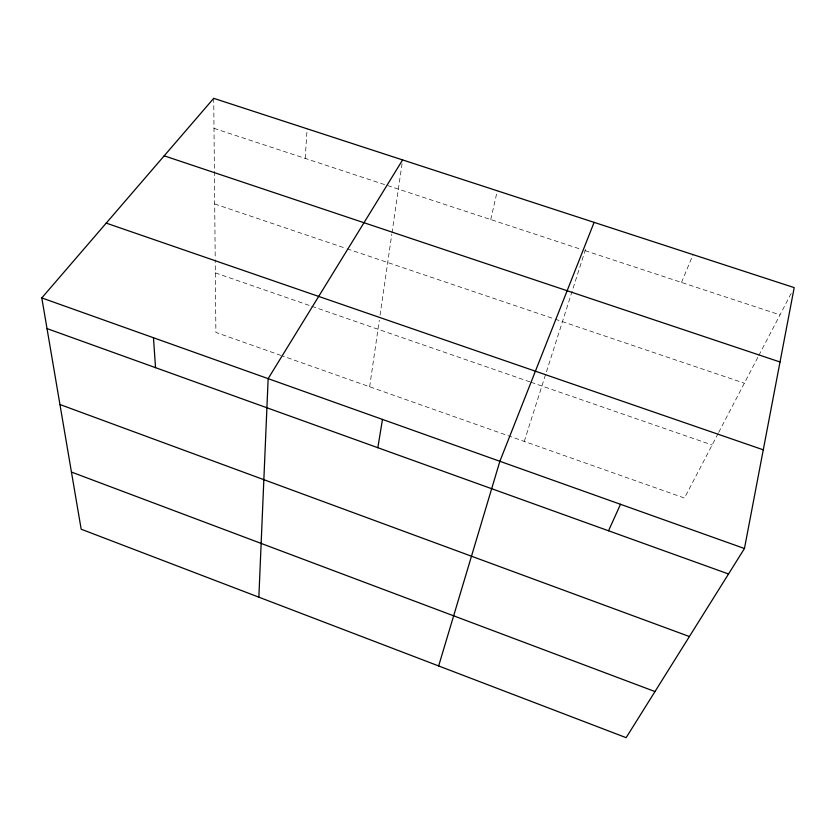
<?xml version="1.0" encoding="UTF-8"?>
<svg xmlns="http://www.w3.org/2000/svg" width="836" height="836" viewBox="0 0 836 836"><rect width="100%" height="100%" fill="white"/><g stroke="black" fill="none" stroke-linecap="round" stroke-linejoin="round"><path stroke-width="0.63" stroke-dasharray="4.18 3.13" d="M305.192 158.401L307.125 128.796M369.648 386.775L379.304 320.251M380.056 315.12L391.812 234.184M392 232.899L402.419 161.191M490.732 219.554L497.315 190.807M524.256 441.408L585.869 248.187M681.476 282.422L693.044 254.635M718.103 433.55L684.475 498.037L282.255 355.885M718.699 432.411L758.242 356.575M758.848 355.415L791.243 293.3M213.995 128.347L581.407 249.441M585.085 250.654L779.978 314.879M214.695 203.974L345.864 248.355M347.086 248.773L553.871 318.746M555.094 319.164L744.353 383.212M215.343 272.881L310.605 305.882M311.838 306.31L529.752 381.801M530.975 382.23L712.136 444.992M281.021 355.457L215.897 332.435L215.218 259.871M213.713 98.334L215.207 258.575"/><path stroke-width="1.25" d="M258.857 597.176L268.147 378.645L402.597 159.927M377.841 447.709L382.47 419.421M744.458 548.51L794.2 287.615L213.713 98.334L41.8 297.919L81.176 529.209L626.143 737.665L744.458 548.51L41.8 297.919M438.649 665.947L499.876 461.284L594.103 222.366M608.524 530.776L620.5 504.307M164.19 155.83L780.019 361.988M106.235 223.118L763.278 449.82M47.025 328.59L728.522 573.987M59.952 404.519L689.397 636.53M71.447 472.058L654.985 691.55M153.469 337.744L155.538 367.662"/></g></svg>
